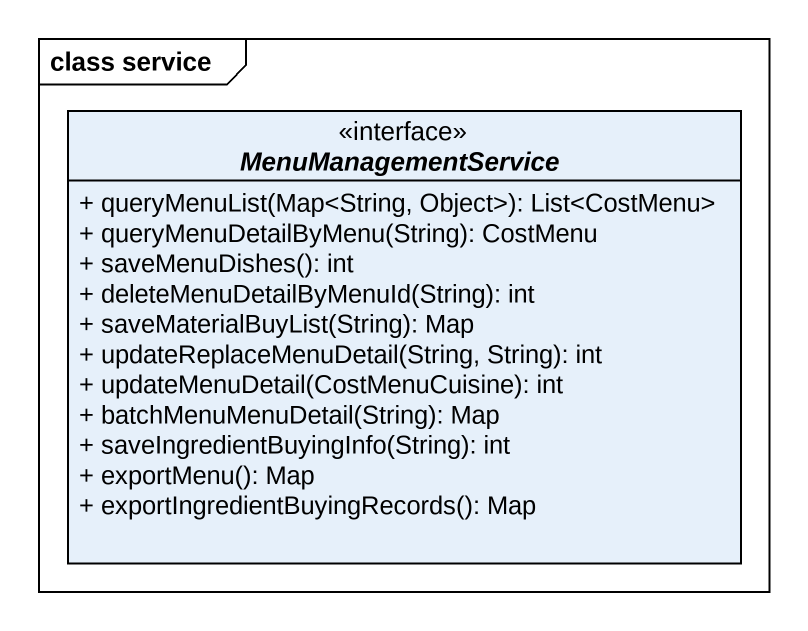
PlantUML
@startuml
mainframe class service
hide circle
hide empty members
skinparam classAttributeIconSize 0
interface MenuManagementService {
  + queryMenuList(Map<String, Object>): List<CostMenu>
  + queryMenuDetailByMenu(String): CostMenu
  + saveMenuDishes(): int
  + deleteMenuDetailByMenuId(String): int
  + saveMaterialBuyList(String): Map
  + updateReplaceMenuDetail(String, String): int
  + updateMenuDetail(CostMenuCuisine): int
  + batchMenuMenuDetail(String): Map
  + saveIngredientBuyingInfo(String): int
  + exportMenu(): Map
  + exportIngredientBuyingRecords(): Map
}
@enduml
